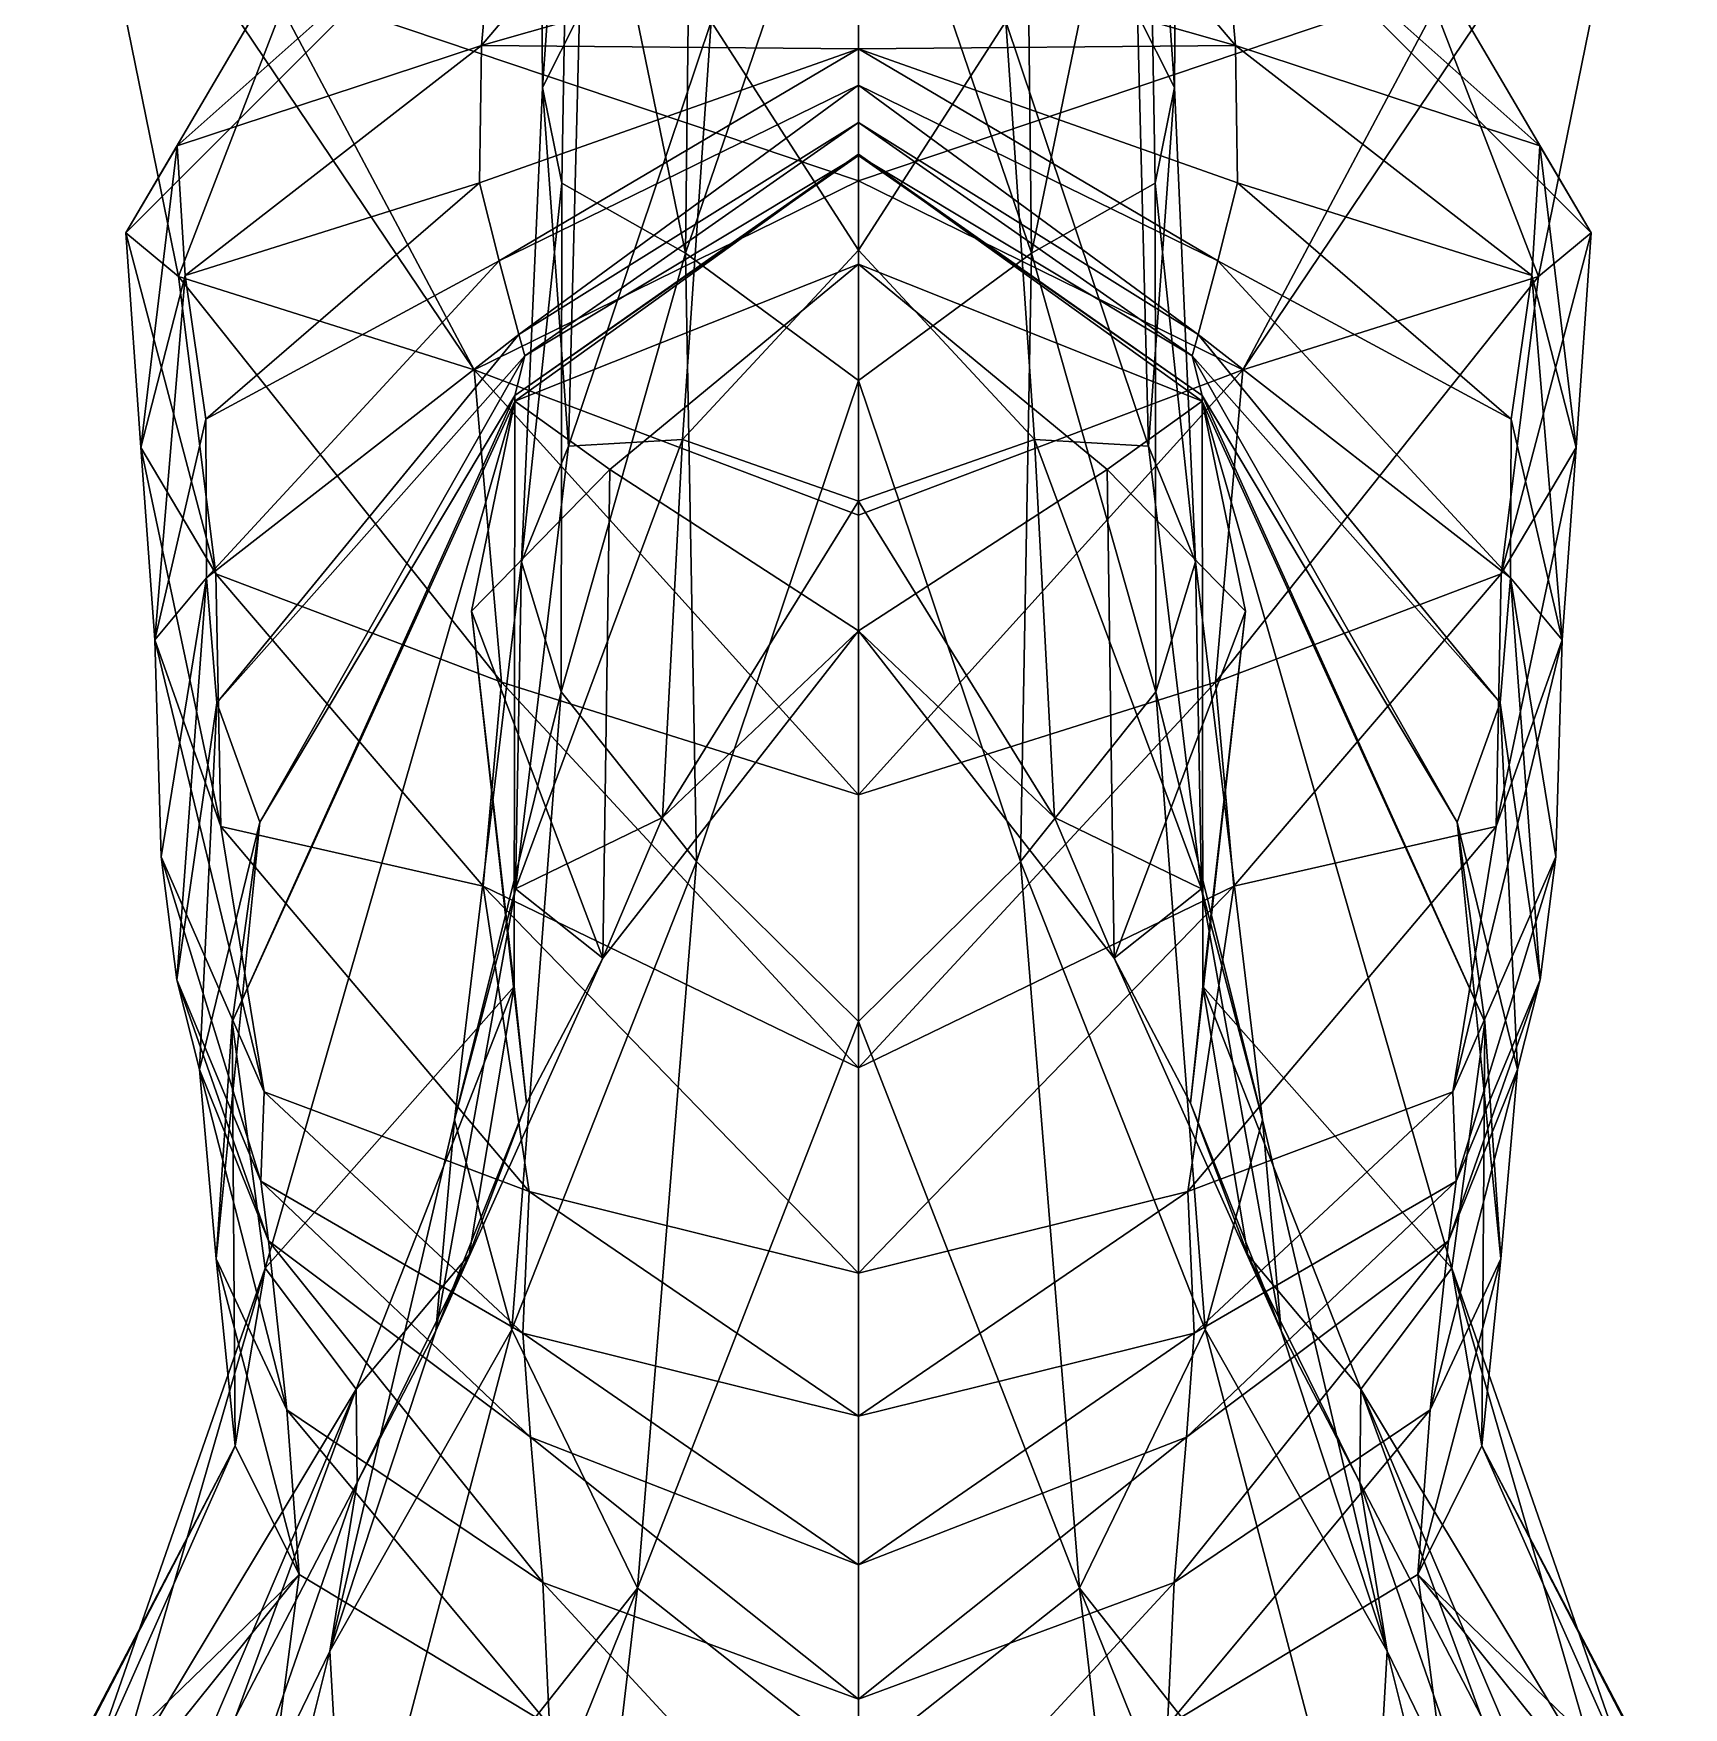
# Model space of a CAD drawing. Extents: x -0.66 to 0.66, y -2.3 to 3.93.
# Drawn here: x -0.1574 to 0.1574, y -1.6807 to -1.3613 of the extents above; entities that cross this region are included whole.
import ezdxf

# ---------------------------------------------------------------- set-up
doc = ezdxf.new("R2010")
doc.units = 0
doc.layers.add('PARASAUR$LWO', color=1, linetype='CONTINUOUS')

msp = doc.modelspace()

# ---------------------------------------------------------------- linework, layer by layer
at = {"layer": 'PARASAUR$LWO'}
for points in [[(-0.06029, -1.37161, 3.2667), (-0.06092, -1.27937, 3.32646), (-0.05322, -1.3576, 3.25365)], [(-0.06092, -1.27937, 3.32646), (-0.06029, -1.37161, 3.2667), (-0.05503, -1.29662, 3.3427)], [(0.06092, -1.27937, 3.32646), (0.06029, -1.37161, 3.2667), (0.05322, -1.3576, 3.25365)], [(0.06029, -1.37161, 3.2667), (0.06092, -1.27937, 3.32646), (0.05503, -1.29662, 3.3427)], [(-0.03299, -1.40318, 3.30747), (-0.03175, -1.29276, 3.37304), (-0.05503, -1.29662, 3.3427)], [(-0.03175, -1.29276, 3.37304), (-0.03299, -1.40318, 3.30747), (0, -1.30669, 3.3932)], [(0.03299, -1.40318, 3.30747), (0.03175, -1.29276, 3.37304), (0, -1.30669, 3.3932)], [(0.03175, -1.29276, 3.37304), (0.03299, -1.40318, 3.30747), (0.05503, -1.29662, 3.3427)], [(-0.06029, -1.37161, 3.2667), (-0.05658, -1.38983, 3.27983), (-0.05503, -1.29662, 3.3427)], [(-0.05658, -1.38983, 3.27983), (-0.03299, -1.40318, 3.30747), (-0.05503, -1.29662, 3.3427)], [(0.03299, -1.40318, 3.30747), (0.05658, -1.38983, 3.27983), (0.05503, -1.29662, 3.3427)], [(0.05658, -1.38983, 3.27983), (0.06029, -1.37161, 3.2667), (0.05503, -1.29662, 3.3427)], [(-0.03299, -1.40318, 3.30747), (0, -1.42748, 3.32469), (0, -1.30669, 3.3932)], [(0, -1.42748, 3.32469), (0.03299, -1.40318, 3.30747), (0, -1.30669, 3.3932)], [(-0.11263, -1.35141, 2.2107), (-0.07335, -1.42546, 2.25483), (-0.14903, -1.31301, 2.31562)], [(-0.07335, -1.42546, 2.25483), (-0.12976, -1.40769, 2.34007), (-0.14903, -1.31301, 2.31562)], [(-0.14903, -1.31301, 2.31562), (-0.12976, -1.40769, 2.34007), (-0.1012, -1.33359, 2.37402)], [(0.07335, -1.42546, 2.25483), (0.11263, -1.35141, 2.2107), (0.14903, -1.31301, 2.31562)], [(0.12976, -1.40769, 2.34007), (0.07335, -1.42546, 2.25483), (0.14903, -1.31301, 2.31562)], [(0.12976, -1.40769, 2.34007), (0.14903, -1.31301, 2.31562), (0.1012, -1.33359, 2.37402)], [(-0.07194, -1.36356, 2.55259), (-0.03516, -1.32017, 2.5353), (-0.06876, -1.32822, 2.47502)], [(-0.07194, -1.36356, 2.55259), (0, -1.34304, 2.60311), (-0.03516, -1.32017, 2.5353)], [(0, -1.34304, 2.60311), (0.07194, -1.36356, 2.55259), (0.03516, -1.32017, 2.5353)], [(0.03516, -1.32017, 2.5353), (0.07194, -1.36356, 2.55259), (0.06876, -1.32822, 2.47502)], [(-0.1012, -1.33359, 2.37402), (-0.13982, -1.39935, 2.39481), (-0.06876, -1.32822, 2.47502)], [(-0.13982, -1.39935, 2.39481), (-0.13, -1.38274, 2.47166), (-0.06876, -1.32822, 2.47502)], [(-0.13, -1.38274, 2.47166), (-0.07194, -1.36356, 2.55259), (-0.06876, -1.32822, 2.47502)], [(0.13982, -1.39935, 2.39481), (0.1012, -1.33359, 2.37402), (0.06876, -1.32822, 2.47502)], [(0.13, -1.38274, 2.47166), (0.13982, -1.39935, 2.39481), (0.06876, -1.32822, 2.47502)], [(0.07194, -1.36356, 2.55259), (0.13, -1.38274, 2.47166), (0.06876, -1.32822, 2.47502)], [(-0.02813, -1.35902, 3.24162), (0, -1.33098, 3.20624), (0, -1.40267, 3.15004)], [(0, -1.33098, 3.20624), (0.02813, -1.35902, 3.24162), (0, -1.40267, 3.15004)], [(-0.13982, -1.39935, 2.39481), (-0.1012, -1.33359, 2.37402), (-0.12976, -1.40769, 2.34007)], [(0.1012, -1.33359, 2.37402), (0.13982, -1.39935, 2.39481), (0.12976, -1.40769, 2.34007)], [(-0.11263, -1.35141, 2.2107), (0, -1.3405, 2.10162), (0, -1.38939, 2.13419)], [(0, -1.3405, 2.10162), (0.11263, -1.35141, 2.2107), (0, -1.38939, 2.13419)], [(0, -1.34304, 2.60311), (-0.07194, -1.36356, 2.55259), (0, -1.36424, 2.63238)], [(0.07194, -1.36356, 2.55259), (0, -1.34304, 2.60311), (0, -1.36424, 2.63238)], [(-0.07335, -1.42546, 2.25483), (-0.11263, -1.35141, 2.2107), (0, -1.38939, 2.13419)], [(0.11263, -1.35141, 2.2107), (0.07335, -1.42546, 2.25483), (0, -1.38939, 2.13419)], [(-0.06029, -1.37161, 3.2667), (-0.05322, -1.3576, 3.25365), (-0.05535, -1.44004, 3.18764)], [(-0.05322, -1.3576, 3.25365), (-0.02813, -1.35902, 3.24162), (-0.05535, -1.44004, 3.18764)], [(0.02813, -1.35902, 3.24162), (0.05322, -1.3576, 3.25365), (0.05535, -1.44004, 3.18764)], [(0.05322, -1.3576, 3.25365), (0.06029, -1.37161, 3.2667), (0.05535, -1.44004, 3.18764)], [(-0.02813, -1.35902, 3.24162), (-0.03361, -1.43877, 3.16519), (-0.05535, -1.44004, 3.18764)], [(-0.03361, -1.43877, 3.16519), (-0.02813, -1.35902, 3.24162), (0, -1.40267, 3.15004)], [(0.02813, -1.35902, 3.24162), (0.03361, -1.43877, 3.16519), (0, -1.40267, 3.15004)], [(0.03361, -1.43877, 3.16519), (0.02813, -1.35902, 3.24162), (0.05535, -1.44004, 3.18764)], [(-0.07194, -1.36356, 2.55259), (-0.13, -1.38274, 2.47166), (-0.1285, -1.40746, 2.49258)], [(-0.07234, -1.3898, 2.57697), (-0.07194, -1.36356, 2.55259), (-0.1285, -1.40746, 2.49258)], [(-0.07194, -1.36356, 2.55259), (-0.07234, -1.3898, 2.57697), (0, -1.36424, 2.63238)], [(0.07234, -1.3898, 2.57697), (0.07194, -1.36356, 2.55259), (0, -1.36424, 2.63238)], [(0.07194, -1.36356, 2.55259), (0.07234, -1.3898, 2.57697), (0.1285, -1.40746, 2.49258)], [(0.13, -1.38274, 2.47166), (0.07194, -1.36356, 2.55259), (0.1285, -1.40746, 2.49258)], [(-0.07234, -1.3898, 2.57697), (-0.06858, -1.40465, 2.60898), (0, -1.36424, 2.63238)], [(-0.06858, -1.40465, 2.60898), (0, -1.37118, 2.66957), (0, -1.36424, 2.63238)], [(0.06858, -1.40465, 2.60898), (0.07234, -1.3898, 2.57697), (0, -1.36424, 2.63238)], [(0, -1.37118, 2.66957), (0.06858, -1.40465, 2.60898), (0, -1.36424, 2.63238)], [(-0.06858, -1.40465, 2.60898), (-0.06479, -1.41876, 2.64625), (0, -1.37118, 2.66957)], [(0, -1.37118, 2.66957), (-0.06479, -1.41876, 2.64625), (0, -1.3783, 2.71423)], [(-0.06432, -1.46211, 3.19752), (-0.06029, -1.37161, 3.2667), (-0.05535, -1.44004, 3.18764)], [(-0.06029, -1.37161, 3.2667), (-0.06432, -1.46211, 3.19752), (-0.05658, -1.38983, 3.27983)], [(0.06479, -1.41876, 2.64625), (0.06858, -1.40465, 2.60898), (0, -1.37118, 2.66957)], [(0.06479, -1.41876, 2.64625), (0, -1.37118, 2.66957), (0, -1.3783, 2.71423)], [(0.06029, -1.37161, 3.2667), (0.06432, -1.46211, 3.19752), (0.05535, -1.44004, 3.18764)], [(0.06432, -1.46211, 3.19752), (0.06029, -1.37161, 3.2667), (0.05658, -1.38983, 3.27983)], [(-0.06479, -1.41876, 2.64625), (-0.06369, -1.42278, 2.70114), (0, -1.3783, 2.71423)], [(-0.06369, -1.42278, 2.70114), (0, -1.38457, 2.76058), (0, -1.3783, 2.71423)], [(0.06369, -1.42278, 2.70114), (0.06479, -1.41876, 2.64625), (0, -1.3783, 2.71423)], [(0, -1.38457, 2.76058), (0.06369, -1.42278, 2.70114), (0, -1.3783, 2.71423)], [(-0.13982, -1.39935, 2.39481), (-0.13692, -1.44027, 2.41361), (-0.13, -1.38274, 2.47166)], [(-0.1285, -1.40746, 2.49258), (-0.13, -1.38274, 2.47166), (-0.13692, -1.44027, 2.41361)], [(0.13, -1.38274, 2.47166), (0.1285, -1.40746, 2.49258), (0.13692, -1.44027, 2.41361)], [(0.13692, -1.44027, 2.41361), (0.13982, -1.39935, 2.39481), (0.13, -1.38274, 2.47166)], [(-0.06556, -1.4304, 2.76198), (-0.0656, -1.43143, 2.87902), (0, -1.38431, 2.82749)], [(-0.0656, -1.43143, 2.87902), (0, -1.40528, 2.92723), (0, -1.38431, 2.82749)], [(0, -1.38431, 2.82749), (0, -1.38457, 2.76058), (-0.06556, -1.4304, 2.76198)], [(-0.06369, -1.42278, 2.70114), (-0.06556, -1.4304, 2.76198), (0, -1.38457, 2.76058)], [(0.0656, -1.43143, 2.87902), (0.06556, -1.4304, 2.76198), (0, -1.38431, 2.82749)], [(0, -1.40528, 2.92723), (0.0656, -1.43143, 2.87902), (0, -1.38431, 2.82749)], [(0, -1.38457, 2.76058), (0, -1.38431, 2.82749), (0.06556, -1.4304, 2.76198)], [(0.06556, -1.4304, 2.76198), (0.06369, -1.42278, 2.70114), (0, -1.38457, 2.76058)], [(0, -1.45318, 2.16866), (-0.07335, -1.42546, 2.25483), (0, -1.38939, 2.13419)], [(0.07335, -1.42546, 2.25483), (0, -1.45318, 2.16866), (0, -1.38939, 2.13419)], [(-0.1285, -1.40746, 2.49258), (-0.12454, -1.43491, 2.52363), (-0.07234, -1.3898, 2.57697)], [(-0.06858, -1.40465, 2.60898), (-0.07234, -1.3898, 2.57697), (-0.12454, -1.43491, 2.52363)], [(-0.05676, -1.48693, 3.21729), (-0.05658, -1.38983, 3.27983), (-0.06432, -1.46211, 3.19752)], [(-0.03299, -1.40318, 3.30747), (-0.05658, -1.38983, 3.27983), (-0.05676, -1.48693, 3.21729)], [(0.05658, -1.38983, 3.27983), (0.03299, -1.40318, 3.30747), (0.05676, -1.48693, 3.21729)], [(0.05658, -1.38983, 3.27983), (0.05676, -1.48693, 3.21729), (0.06432, -1.46211, 3.19752)], [(0.07234, -1.3898, 2.57697), (0.06858, -1.40465, 2.60898), (0.12454, -1.43491, 2.52363)], [(0.12454, -1.43491, 2.52363), (0.1285, -1.40746, 2.49258), (0.07234, -1.3898, 2.57697)], [(-0.13692, -1.44027, 2.41361), (-0.13982, -1.39935, 2.39481), (-0.12262, -1.46441, 2.35968)], [(-0.13982, -1.39935, 2.39481), (-0.12976, -1.40769, 2.34007), (-0.12262, -1.46441, 2.35968)], [(0.13982, -1.39935, 2.39481), (0.13692, -1.44027, 2.41361), (0.12262, -1.46441, 2.35968)], [(0.12976, -1.40769, 2.34007), (0.13982, -1.39935, 2.39481), (0.12262, -1.46441, 2.35968)], [(-0.06858, -1.40465, 2.60898), (-0.12454, -1.43491, 2.52363), (-0.1244, -1.46514, 2.54539)], [(-0.06479, -1.41876, 2.64625), (-0.06858, -1.40465, 2.60898), (-0.1244, -1.46514, 2.54539)], [(0, -1.40528, 2.92723), (-0.0656, -1.43143, 2.87902), (-0.04743, -1.4445, 2.95034)], [(-0.03091, -1.5193, 3.23741), (-0.03299, -1.40318, 3.30747), (-0.05676, -1.48693, 3.21729)], [(0, -1.40528, 2.92723), (-0.04743, -1.4445, 2.95034), (0, -1.47528, 2.99742)], [(0, -1.40267, 3.15004), (0, -1.45056, 3.07581), (-0.03361, -1.43877, 3.16519)], [(-0.03299, -1.40318, 3.30747), (-0.03091, -1.5193, 3.23741), (0, -1.42748, 3.32469)], [(0, -1.45056, 3.07581), (0, -1.40267, 3.15004), (0.03361, -1.43877, 3.16519)], [(0.03091, -1.5193, 3.23741), (0.03299, -1.40318, 3.30747), (0, -1.42748, 3.32469)], [(0.04743, -1.4445, 2.95034), (0, -1.40528, 2.92723), (0, -1.47528, 2.99742)], [(0.0656, -1.43143, 2.87902), (0, -1.40528, 2.92723), (0.04743, -1.4445, 2.95034)], [(0.03299, -1.40318, 3.30747), (0.03091, -1.5193, 3.23741), (0.05676, -1.48693, 3.21729)], [(0.06858, -1.40465, 2.60898), (0.06479, -1.41876, 2.64625), (0.1244, -1.46514, 2.54539)], [(0.12454, -1.43491, 2.52363), (0.06858, -1.40465, 2.60898), (0.1244, -1.46514, 2.54539)], [(-0.13692, -1.44027, 2.41361), (-0.13429, -1.47699, 2.45857), (-0.1285, -1.40746, 2.49258)], [(-0.13429, -1.47699, 2.45857), (-0.12454, -1.43491, 2.52363), (-0.1285, -1.40746, 2.49258)], [(-0.12262, -1.46441, 2.35968), (-0.12976, -1.40769, 2.34007), (-0.06812, -1.4851, 2.29047)], [(-0.07335, -1.42546, 2.25483), (-0.06812, -1.4851, 2.29047), (-0.12976, -1.40769, 2.34007)], [(0.12976, -1.40769, 2.34007), (0.12262, -1.46441, 2.35968), (0.06812, -1.4851, 2.29047)], [(0.06812, -1.4851, 2.29047), (0.07335, -1.42546, 2.25483), (0.12976, -1.40769, 2.34007)], [(0.12454, -1.43491, 2.52363), (0.13429, -1.47699, 2.45857), (0.1285, -1.40746, 2.49258)], [(0.13429, -1.47699, 2.45857), (0.13692, -1.44027, 2.41361), (0.1285, -1.40746, 2.49258)], [(-0.1244, -1.46514, 2.54539), (-0.12242, -1.48901, 2.61268), (-0.06479, -1.41876, 2.64625)], [(-0.06369, -1.42278, 2.70114), (-0.06479, -1.41876, 2.64625), (-0.12242, -1.48901, 2.61268)], [(0.06479, -1.41876, 2.64625), (0.06369, -1.42278, 2.70114), (0.12242, -1.48901, 2.61268)], [(0.12242, -1.48901, 2.61268), (0.1244, -1.46514, 2.54539), (0.06479, -1.41876, 2.64625)], [(-0.06369, -1.42278, 2.70114), (-0.12242, -1.48901, 2.61268), (-0.11422, -1.51181, 2.68109)], [(-0.06556, -1.4304, 2.76198), (-0.06369, -1.42278, 2.70114), (-0.11422, -1.51181, 2.68109)], [(0.06369, -1.42278, 2.70114), (0.06556, -1.4304, 2.76198), (0.11422, -1.51181, 2.68109)], [(0.12242, -1.48901, 2.61268), (0.06369, -1.42278, 2.70114), (0.11422, -1.51181, 2.68109)], [(-0.06812, -1.4851, 2.29047), (-0.07335, -1.42546, 2.25483), (0, -1.50658, 2.21809)], [(-0.07335, -1.42546, 2.25483), (0, -1.45318, 2.16866), (0, -1.50658, 2.21809)], [(0, -1.54982, 3.24931), (0, -1.42748, 3.32469), (-0.03091, -1.5193, 3.23741)], [(0.07335, -1.42546, 2.25483), (0.06812, -1.4851, 2.29047), (0, -1.50658, 2.21809)], [(0, -1.45318, 2.16866), (0.07335, -1.42546, 2.25483), (0, -1.50658, 2.21809)], [(0, -1.42748, 3.32469), (0, -1.54982, 3.24931), (0.03091, -1.5193, 3.23741)], [(-0.11422, -1.51181, 2.68109), (-0.11954, -1.54991, 2.73319), (-0.06556, -1.4304, 2.76198)], [(-0.0656, -1.43143, 2.87902), (-0.06556, -1.4304, 2.76198), (-0.11954, -1.54991, 2.73319)], [(0.11954, -1.54991, 2.73319), (0.11422, -1.51181, 2.68109), (0.06556, -1.4304, 2.76198)], [(0.06556, -1.4304, 2.76198), (0.0656, -1.43143, 2.87902), (0.11954, -1.54991, 2.73319)], [(-0.0656, -1.43143, 2.87902), (-0.11954, -1.54991, 2.73319), (-0.1132, -1.59692, 2.79572)], [(-0.06568, -1.54317, 2.89982), (-0.0656, -1.43143, 2.87902), (-0.1132, -1.59692, 2.79572)], [(-0.0656, -1.43143, 2.87902), (-0.06568, -1.54317, 2.89982), (-0.07383, -1.47152, 2.93756)], [(-0.07383, -1.47152, 2.93756), (-0.04743, -1.4445, 2.95034), (-0.0656, -1.43143, 2.87902)], [(0.04743, -1.4445, 2.95034), (0.07383, -1.47152, 2.93756), (0.0656, -1.43143, 2.87902)], [(0.0656, -1.43143, 2.87902), (0.06568, -1.54317, 2.89982), (0.1132, -1.59692, 2.79572)], [(0.11954, -1.54991, 2.73319), (0.0656, -1.43143, 2.87902), (0.1132, -1.59692, 2.79572)], [(0.06568, -1.54317, 2.89982), (0.0656, -1.43143, 2.87902), (0.07383, -1.47152, 2.93756)], [(-0.12454, -1.43491, 2.52363), (-0.13429, -1.47699, 2.45857), (-0.1244, -1.46514, 2.54539)], [(0.13429, -1.47699, 2.45857), (0.12454, -1.43491, 2.52363), (0.1244, -1.46514, 2.54539)], [(-0.12262, -1.46441, 2.35968), (-0.12165, -1.51263, 2.40659), (-0.13692, -1.44027, 2.41361)], [(-0.13429, -1.47699, 2.45857), (-0.13692, -1.44027, 2.41361), (-0.12165, -1.51263, 2.40659)], [(-0.05535, -1.44004, 3.18764), (-0.03361, -1.43877, 3.16519), (-0.06545, -1.52453, 3.09513)], [(-0.03737, -1.51087, 3.08633), (-0.06545, -1.52453, 3.09513), (-0.03361, -1.43877, 3.16519)], [(-0.05535, -1.44004, 3.18764), (-0.06545, -1.52453, 3.09513), (-0.06432, -1.46211, 3.19752)], [(-0.03737, -1.51087, 3.08633), (-0.03361, -1.43877, 3.16519), (0, -1.45056, 3.07581)], [(0.03361, -1.43877, 3.16519), (0.03737, -1.51087, 3.08633), (0, -1.45056, 3.07581)], [(0.03361, -1.43877, 3.16519), (0.05535, -1.44004, 3.18764), (0.06545, -1.52453, 3.09513)], [(0.06545, -1.52453, 3.09513), (0.03737, -1.51087, 3.08633), (0.03361, -1.43877, 3.16519)], [(0.06545, -1.52453, 3.09513), (0.05535, -1.44004, 3.18764), (0.06432, -1.46211, 3.19752)], [(0.12165, -1.51263, 2.40659), (0.12262, -1.46441, 2.35968), (0.13692, -1.44027, 2.41361)], [(0.13692, -1.44027, 2.41361), (0.13429, -1.47699, 2.45857), (0.12165, -1.51263, 2.40659)], [(-0.04743, -1.4445, 2.95034), (-0.07383, -1.47152, 2.93756), (-0.04879, -1.53772, 2.99016)], [(0, -1.47528, 2.99742), (-0.04743, -1.4445, 2.95034), (-0.04879, -1.53772, 2.99016)], [(0.04743, -1.4445, 2.95034), (0, -1.47528, 2.99742), (0.04879, -1.53772, 2.99016)], [(0.07383, -1.47152, 2.93756), (0.04743, -1.4445, 2.95034), (0.04879, -1.53772, 2.99016)], [(-0.03737, -1.51087, 3.08633), (0, -1.45056, 3.07581), (0, -1.47528, 2.99742)], [(0, -1.45056, 3.07581), (0.03737, -1.51087, 3.08633), (0, -1.47528, 2.99742)], [(-0.0771, -1.56858, 3.09885), (-0.06432, -1.46211, 3.19752), (-0.06545, -1.52453, 3.09513)], [(-0.06432, -1.46211, 3.19752), (-0.0771, -1.56858, 3.09885), (-0.05676, -1.48693, 3.21729)], [(0.0771, -1.56858, 3.09885), (0.06432, -1.46211, 3.19752), (0.05676, -1.48693, 3.21729)], [(0.06432, -1.46211, 3.19752), (0.0771, -1.56858, 3.09885), (0.06545, -1.52453, 3.09513)], [(-0.13429, -1.47699, 2.45857), (-0.13305, -1.51839, 2.49249), (-0.1244, -1.46514, 2.54539)], [(-0.13305, -1.51839, 2.49249), (-0.13007, -1.54186, 2.55555), (-0.1244, -1.46514, 2.54539)], [(-0.13007, -1.54186, 2.55555), (-0.12242, -1.48901, 2.61268), (-0.1244, -1.46514, 2.54539)], [(-0.06812, -1.4851, 2.29047), (-0.07159, -1.52399, 2.34577), (-0.12262, -1.46441, 2.35968)], [(-0.07159, -1.52399, 2.34577), (-0.12165, -1.51263, 2.40659), (-0.12262, -1.46441, 2.35968)], [(0.07159, -1.52399, 2.34577), (0.06812, -1.4851, 2.29047), (0.12262, -1.46441, 2.35968)], [(0.12165, -1.51263, 2.40659), (0.07159, -1.52399, 2.34577), (0.12262, -1.46441, 2.35968)], [(0.12242, -1.48901, 2.61268), (0.13007, -1.54186, 2.55555), (0.1244, -1.46514, 2.54539)], [(0.13007, -1.54186, 2.55555), (0.13305, -1.51839, 2.49249), (0.1244, -1.46514, 2.54539)], [(0.13305, -1.51839, 2.49249), (0.13429, -1.47699, 2.45857), (0.1244, -1.46514, 2.54539)], [(-0.06568, -1.54317, 2.89982), (-0.06335, -1.56542, 2.92994), (-0.07383, -1.47152, 2.93756)], [(-0.07383, -1.47152, 2.93756), (-0.06335, -1.56542, 2.92994), (-0.04879, -1.53772, 2.99016)], [(0.06335, -1.56542, 2.92994), (0.07383, -1.47152, 2.93756), (0.04879, -1.53772, 2.99016)], [(0.06335, -1.56542, 2.92994), (0.06568, -1.54317, 2.89982), (0.07383, -1.47152, 2.93756)], [(-0.04879, -1.53772, 2.99016), (-0.03737, -1.51087, 3.08633), (0, -1.47528, 2.99742)], [(0.03737, -1.51087, 3.08633), (0.04879, -1.53772, 2.99016), (0, -1.47528, 2.99742)], [(-0.13305, -1.51839, 2.49249), (-0.13429, -1.47699, 2.45857), (-0.11339, -1.56327, 2.45209)], [(-0.13429, -1.47699, 2.45857), (-0.12165, -1.51263, 2.40659), (-0.11339, -1.56327, 2.45209)], [(0.13429, -1.47699, 2.45857), (0.13305, -1.51839, 2.49249), (0.11339, -1.56327, 2.45209)], [(0.12165, -1.51263, 2.40659), (0.13429, -1.47699, 2.45857), (0.11339, -1.56327, 2.45209)], [(-0.07159, -1.52399, 2.34577), (-0.06812, -1.4851, 2.29047), (0, -1.55866, 2.27371)], [(0, -1.50658, 2.21809), (0, -1.55866, 2.27371), (-0.06812, -1.4851, 2.29047)], [(0, -1.55866, 2.27371), (0, -1.50658, 2.21809), (0.06812, -1.4851, 2.29047)], [(0.06812, -1.4851, 2.29047), (0.07159, -1.52399, 2.34577), (0, -1.55866, 2.27371)], [(-0.0771, -1.56858, 3.09885), (-0.06612, -1.60858, 3.11015), (-0.05676, -1.48693, 3.21729)], [(-0.05676, -1.48693, 3.21729), (-0.06612, -1.60858, 3.11015), (-0.03091, -1.5193, 3.23741)], [(0.06612, -1.60858, 3.11015), (0.05676, -1.48693, 3.21729), (0.03091, -1.5193, 3.23741)], [(0.06612, -1.60858, 3.11015), (0.0771, -1.56858, 3.09885), (0.05676, -1.48693, 3.21729)], [(-0.13007, -1.54186, 2.55555), (-0.12573, -1.55897, 2.62415), (-0.12242, -1.48901, 2.61268)], [(-0.11422, -1.51181, 2.68109), (-0.12242, -1.48901, 2.61268), (-0.12573, -1.55897, 2.62415)], [(0.12242, -1.48901, 2.61268), (0.11422, -1.51181, 2.68109), (0.12573, -1.55897, 2.62415)], [(0.12573, -1.55897, 2.62415), (0.13007, -1.54186, 2.55555), (0.12242, -1.48901, 2.61268)], [(-0.03737, -1.51087, 3.08633), (-0.04879, -1.53772, 2.99016), (-0.06545, -1.52453, 3.09513)], [(0.04879, -1.53772, 2.99016), (0.03737, -1.51087, 3.08633), (0.06545, -1.52453, 3.09513)], [(-0.12573, -1.55897, 2.62415), (-0.12258, -1.59512, 2.67043), (-0.11422, -1.51181, 2.68109)], [(-0.12258, -1.59512, 2.67043), (-0.11954, -1.54991, 2.73319), (-0.11422, -1.51181, 2.68109)], [(-0.11339, -1.56327, 2.45209), (-0.12165, -1.51263, 2.40659), (-0.06287, -1.58226, 2.40281)], [(-0.07159, -1.52399, 2.34577), (-0.06287, -1.58226, 2.40281), (-0.12165, -1.51263, 2.40659)], [(0.12165, -1.51263, 2.40659), (0.11339, -1.56327, 2.45209), (0.06287, -1.58226, 2.40281)], [(0.06287, -1.58226, 2.40281), (0.07159, -1.52399, 2.34577), (0.12165, -1.51263, 2.40659)], [(0.12258, -1.59512, 2.67043), (0.12573, -1.55897, 2.62415), (0.11422, -1.51181, 2.68109)], [(0.11954, -1.54991, 2.73319), (0.12258, -1.59512, 2.67043), (0.11422, -1.51181, 2.68109)], [(-0.11339, -1.56327, 2.45209), (-0.11403, -1.58031, 2.51029), (-0.13305, -1.51839, 2.49249)], [(-0.13007, -1.54186, 2.55555), (-0.13305, -1.51839, 2.49249), (-0.11403, -1.58031, 2.51029)], [(-0.04214, -1.65796, 3.14169), (-0.03091, -1.5193, 3.23741), (-0.06612, -1.60858, 3.11015)], [(-0.03091, -1.5193, 3.23741), (-0.04214, -1.65796, 3.14169), (0, -1.54982, 3.24931)], [(0.04214, -1.65796, 3.14169), (0.03091, -1.5193, 3.23741), (0, -1.54982, 3.24931)], [(0.03091, -1.5193, 3.23741), (0.04214, -1.65796, 3.14169), (0.06612, -1.60858, 3.11015)], [(0.11403, -1.58031, 2.51029), (0.11339, -1.56327, 2.45209), (0.13305, -1.51839, 2.49249)], [(0.13305, -1.51839, 2.49249), (0.13007, -1.54186, 2.55555), (0.11403, -1.58031, 2.51029)], [(-0.08066, -1.60883, 2.97236), (-0.06545, -1.52453, 3.09513), (-0.04879, -1.53772, 2.99016)], [(-0.0771, -1.56858, 3.09885), (-0.06545, -1.52453, 3.09513), (-0.08066, -1.60883, 2.97236)], [(-0.06287, -1.58226, 2.40281), (-0.07159, -1.52399, 2.34577), (0, -1.59783, 2.34271)], [(-0.07159, -1.52399, 2.34577), (0, -1.55866, 2.27371), (0, -1.59783, 2.34271)], [(0.07159, -1.52399, 2.34577), (0.06287, -1.58226, 2.40281), (0, -1.59783, 2.34271)], [(0, -1.55866, 2.27371), (0.07159, -1.52399, 2.34577), (0, -1.59783, 2.34271)], [(0.06545, -1.52453, 3.09513), (0.08066, -1.60883, 2.97236), (0.04879, -1.53772, 2.99016)], [(0.06545, -1.52453, 3.09513), (0.0771, -1.56858, 3.09885), (0.08066, -1.60883, 2.97236)], [(-0.06335, -1.56542, 2.92994), (-0.08066, -1.60883, 2.97236), (-0.04879, -1.53772, 2.99016)], [(0.08066, -1.60883, 2.97236), (0.06335, -1.56542, 2.92994), (0.04879, -1.53772, 2.99016)], [(-0.12573, -1.55897, 2.62415), (-0.13007, -1.54186, 2.55555), (-0.1126, -1.59171, 2.57031)], [(-0.13007, -1.54186, 2.55555), (-0.11403, -1.58031, 2.51029), (-0.1126, -1.59171, 2.57031)], [(0.13007, -1.54186, 2.55555), (0.12573, -1.55897, 2.62415), (0.1126, -1.59171, 2.57031)], [(0.11403, -1.58031, 2.51029), (0.13007, -1.54186, 2.55555), (0.1126, -1.59171, 2.57031)], [(-0.06568, -1.54317, 2.89982), (-0.1132, -1.59692, 2.79572), (-0.09584, -1.62001, 2.88929)], [(-0.09584, -1.62001, 2.88929), (-0.0743, -1.59435, 2.92252), (-0.06568, -1.54317, 2.89982)], [(-0.0743, -1.59435, 2.92252), (-0.06335, -1.56542, 2.92994), (-0.06568, -1.54317, 2.89982)], [(0.06335, -1.56542, 2.92994), (0.0743, -1.59435, 2.92252), (0.06568, -1.54317, 2.89982)], [(0.0743, -1.59435, 2.92252), (0.09584, -1.62001, 2.88929), (0.06568, -1.54317, 2.89982)], [(0.1132, -1.59692, 2.79572), (0.06568, -1.54317, 2.89982), (0.09584, -1.62001, 2.88929)], [(-0.12258, -1.59512, 2.67043), (-0.11897, -1.6308, 2.71685), (-0.11954, -1.54991, 2.73319)], [(-0.1132, -1.59692, 2.79572), (-0.11954, -1.54991, 2.73319), (-0.11897, -1.6308, 2.71685)], [(-0.04214, -1.65796, 3.14169), (0, -1.69129, 3.16602), (0, -1.54982, 3.24931)], [(0, -1.69129, 3.16602), (0.04214, -1.65796, 3.14169), (0, -1.54982, 3.24931)], [(0.11954, -1.54991, 2.73319), (0.1132, -1.59692, 2.79572), (0.11897, -1.6308, 2.71685)], [(0.11897, -1.6308, 2.71685), (0.12258, -1.59512, 2.67043), (0.11954, -1.54991, 2.73319)], [(-0.1126, -1.59171, 2.57031), (-0.10909, -1.62395, 2.61081), (-0.12573, -1.55897, 2.62415)], [(-0.12258, -1.59512, 2.67043), (-0.12573, -1.55897, 2.62415), (-0.10909, -1.62395, 2.61081)], [(0.10909, -1.62395, 2.61081), (0.1126, -1.59171, 2.57031), (0.12573, -1.55897, 2.62415)], [(0.12573, -1.55897, 2.62415), (0.12258, -1.59512, 2.67043), (0.10909, -1.62395, 2.61081)], [(-0.06407, -1.6093, 2.46563), (-0.11403, -1.58031, 2.51029), (-0.11339, -1.56327, 2.45209)], [(-0.06287, -1.58226, 2.40281), (-0.06407, -1.6093, 2.46563), (-0.11339, -1.56327, 2.45209)], [(0.06407, -1.6093, 2.46563), (0.06287, -1.58226, 2.40281), (0.11339, -1.56327, 2.45209)], [(0.11403, -1.58031, 2.51029), (0.06407, -1.6093, 2.46563), (0.11339, -1.56327, 2.45209)], [(-0.06335, -1.56542, 2.92994), (-0.0743, -1.59435, 2.92252), (-0.08066, -1.60883, 2.97236)], [(0.0743, -1.59435, 2.92252), (0.06335, -1.56542, 2.92994), (0.08066, -1.60883, 2.97236)], [(-0.10088, -1.66996, 2.98053), (-0.0771, -1.56858, 3.09885), (-0.08066, -1.60883, 2.97236)], [(-0.0771, -1.56858, 3.09885), (-0.10088, -1.66996, 2.98053), (-0.06612, -1.60858, 3.11015)], [(0.10088, -1.66996, 2.98053), (0.0771, -1.56858, 3.09885), (0.06612, -1.60858, 3.11015)], [(0.0771, -1.56858, 3.09885), (0.10088, -1.66996, 2.98053), (0.08066, -1.60883, 2.97236)], [(-0.1126, -1.59171, 2.57031), (-0.11403, -1.58031, 2.51029), (-0.0626, -1.62917, 2.52438)], [(-0.06407, -1.6093, 2.46563), (-0.0626, -1.62917, 2.52438), (-0.11403, -1.58031, 2.51029)], [(0.11403, -1.58031, 2.51029), (0.1126, -1.59171, 2.57031), (0.0626, -1.62917, 2.52438)], [(0.0626, -1.62917, 2.52438), (0.06407, -1.6093, 2.46563), (0.11403, -1.58031, 2.51029)], [(-0.06407, -1.6093, 2.46563), (-0.06287, -1.58226, 2.40281), (0, -1.62517, 2.41061)], [(0, -1.59783, 2.34271), (0, -1.62517, 2.41061), (-0.06287, -1.58226, 2.40281)], [(0, -1.62517, 2.41061), (0, -1.59783, 2.34271), (0.06287, -1.58226, 2.40281)], [(0.06287, -1.58226, 2.40281), (0.06407, -1.6093, 2.46563), (0, -1.62517, 2.41061)], [(-0.0626, -1.62917, 2.52438), (-0.06025, -1.6569, 2.56678), (-0.1126, -1.59171, 2.57031)], [(-0.06025, -1.6569, 2.56678), (-0.10909, -1.62395, 2.61081), (-0.1126, -1.59171, 2.57031)], [(0.06025, -1.6569, 2.56678), (0.0626, -1.62917, 2.52438), (0.1126, -1.59171, 2.57031)], [(0.10909, -1.62395, 2.61081), (0.06025, -1.6569, 2.56678), (0.1126, -1.59171, 2.57031)], [(-0.1132, -1.59692, 2.79572), (-0.11897, -1.6308, 2.71685), (-0.14711, -1.69428, 2.78614)], [(-0.1132, -1.59692, 2.79572), (-0.14711, -1.69428, 2.78614), (-0.14217, -1.69694, 2.82804)], [(-0.09584, -1.62001, 2.88929), (-0.1132, -1.59692, 2.79572), (-0.14217, -1.69694, 2.82804)], [(-0.11897, -1.6308, 2.71685), (-0.12258, -1.59512, 2.67043), (-0.10672, -1.65533, 2.65211)], [(-0.12258, -1.59512, 2.67043), (-0.10909, -1.62395, 2.61081), (-0.10672, -1.65533, 2.65211)], [(-0.09566, -1.63781, 2.93107), (-0.0743, -1.59435, 2.92252), (-0.09584, -1.62001, 2.88929)], [(-0.0743, -1.59435, 2.92252), (-0.09566, -1.63781, 2.93107), (-0.08066, -1.60883, 2.97236)], [(0.09566, -1.63781, 2.93107), (0.0743, -1.59435, 2.92252), (0.08066, -1.60883, 2.97236)], [(0.0743, -1.59435, 2.92252), (0.09566, -1.63781, 2.93107), (0.09584, -1.62001, 2.88929)], [(0.1132, -1.59692, 2.79572), (0.09584, -1.62001, 2.88929), (0.14217, -1.69694, 2.82804)], [(0.12258, -1.59512, 2.67043), (0.11897, -1.6308, 2.71685), (0.10672, -1.65533, 2.65211)], [(0.10909, -1.62395, 2.61081), (0.12258, -1.59512, 2.67043), (0.10672, -1.65533, 2.65211)], [(0.11897, -1.6308, 2.71685), (0.1132, -1.59692, 2.79572), (0.14711, -1.69428, 2.78614)], [(0.14711, -1.69428, 2.78614), (0.1132, -1.59692, 2.79572), (0.14217, -1.69694, 2.82804)], [(-0.09758, -1.72809, 3.0073), (-0.06612, -1.60858, 3.11015), (-0.10088, -1.66996, 2.98053)], [(-0.10088, -1.66996, 2.98053), (-0.08066, -1.60883, 2.97236), (-0.09566, -1.63781, 2.93107)], [(-0.04214, -1.65796, 3.14169), (-0.06612, -1.60858, 3.11015), (-0.09758, -1.72809, 3.0073)], [(-0.0626, -1.62917, 2.52438), (-0.06407, -1.6093, 2.46563), (0, -1.65354, 2.47747)], [(-0.06407, -1.6093, 2.46563), (0, -1.62517, 2.41061), (0, -1.65354, 2.47747)], [(0.06407, -1.6093, 2.46563), (0.0626, -1.62917, 2.52438), (0, -1.65354, 2.47747)], [(0, -1.62517, 2.41061), (0.06407, -1.6093, 2.46563), (0, -1.65354, 2.47747)], [(0.06612, -1.60858, 3.11015), (0.04214, -1.65796, 3.14169), (0.09758, -1.72809, 3.0073)], [(0.06612, -1.60858, 3.11015), (0.09758, -1.72809, 3.0073), (0.10088, -1.66996, 2.98053)], [(0.08066, -1.60883, 2.97236), (0.10088, -1.66996, 2.98053), (0.09566, -1.63781, 2.93107)], [(-0.14072, -1.72498, 2.8567), (-0.09584, -1.62001, 2.88929), (-0.14217, -1.69694, 2.82804)], [(-0.09584, -1.62001, 2.88929), (-0.14072, -1.72498, 2.8567), (-0.11878, -1.68236, 2.8978)], [(-0.09584, -1.62001, 2.88929), (-0.11878, -1.68236, 2.8978), (-0.09566, -1.63781, 2.93107)], [(0.11878, -1.68236, 2.8978), (0.09584, -1.62001, 2.88929), (0.09566, -1.63781, 2.93107)], [(0.14072, -1.72498, 2.8567), (0.09584, -1.62001, 2.88929), (0.11878, -1.68236, 2.8978)], [(0.09584, -1.62001, 2.88929), (0.14072, -1.72498, 2.8567), (0.14217, -1.69694, 2.82804)], [(-0.10672, -1.65533, 2.65211), (-0.10909, -1.62395, 2.61081), (-0.05897, -1.68418, 2.61121)], [(-0.06025, -1.6569, 2.56678), (-0.05897, -1.68418, 2.61121), (-0.10909, -1.62395, 2.61081)], [(0.10909, -1.62395, 2.61081), (0.10672, -1.65533, 2.65211), (0.05897, -1.68418, 2.61121)], [(0.05897, -1.68418, 2.61121), (0.06025, -1.6569, 2.56678), (0.10909, -1.62395, 2.61081)], [(0, -1.65354, 2.47747), (0, -1.67912, 2.5256), (-0.0626, -1.62917, 2.52438)], [(-0.06025, -1.6569, 2.56678), (-0.0626, -1.62917, 2.52438), (0, -1.67912, 2.5256)], [(0, -1.67912, 2.5256), (0, -1.65354, 2.47747), (0.0626, -1.62917, 2.52438)], [(0.0626, -1.62917, 2.52438), (0.06025, -1.6569, 2.56678), (0, -1.67912, 2.5256)], [(-0.10672, -1.65533, 2.65211), (-0.15742, -1.70446, 2.69461), (-0.11897, -1.6308, 2.71685)], [(-0.15742, -1.70446, 2.69461), (-0.15505, -1.70054, 2.73871), (-0.11897, -1.6308, 2.71685)], [(-0.15505, -1.70054, 2.73871), (-0.14711, -1.69428, 2.78614), (-0.11897, -1.6308, 2.71685)], [(0.15742, -1.70446, 2.69461), (0.10672, -1.65533, 2.65211), (0.11897, -1.6308, 2.71685)], [(0.15505, -1.70054, 2.73871), (0.15742, -1.70446, 2.69461), (0.11897, -1.6308, 2.71685)], [(0.14711, -1.69428, 2.78614), (0.15505, -1.70054, 2.73871), (0.11897, -1.6308, 2.71685)], [(-0.09566, -1.63781, 2.93107), (-0.12176, -1.71299, 2.91433), (-0.10088, -1.66996, 2.98053)], [(-0.12176, -1.71299, 2.91433), (-0.09566, -1.63781, 2.93107), (-0.11878, -1.68236, 2.8978)], [(0.12176, -1.71299, 2.91433), (0.09566, -1.63781, 2.93107), (0.10088, -1.66996, 2.98053)], [(0.09566, -1.63781, 2.93107), (0.12176, -1.71299, 2.91433), (0.11878, -1.68236, 2.8978)], [(-0.14567, -1.70385, 2.6633), (-0.15742, -1.70446, 2.69461), (-0.10672, -1.65533, 2.65211)], [(-0.12068, -1.76301, 2.58735), (-0.14567, -1.70385, 2.6633), (-0.10672, -1.65533, 2.65211)], [(-0.05897, -1.68418, 2.61121), (-0.12068, -1.76301, 2.58735), (-0.10672, -1.65533, 2.65211)], [(-0.05897, -1.68418, 2.61121), (-0.06025, -1.6569, 2.56678), (0, -1.72208, 2.56163)], [(-0.06025, -1.6569, 2.56678), (0, -1.67912, 2.5256), (0, -1.72208, 2.56163)], [(0.06025, -1.6569, 2.56678), (0.05897, -1.68418, 2.61121), (0, -1.72208, 2.56163)], [(0, -1.67912, 2.5256), (0.06025, -1.6569, 2.56678), (0, -1.72208, 2.56163)], [(0.12068, -1.76301, 2.58735), (0.05897, -1.68418, 2.61121), (0.10672, -1.65533, 2.65211)], [(0.14567, -1.70385, 2.6633), (0.12068, -1.76301, 2.58735), (0.10672, -1.65533, 2.65211)], [(0.15742, -1.70446, 2.69461), (0.14567, -1.70385, 2.6633), (0.10672, -1.65533, 2.65211)], [(-0.04214, -1.65796, 3.14169), (-0.09758, -1.72809, 3.0073), (-0.1079, -1.82145, 3.0146)], [(-0.04214, -1.65796, 3.14169), (-0.1079, -1.82145, 3.0146), (-0.06211, -1.82864, 3.06483)], [(-0.04214, -1.65796, 3.14169), (-0.06211, -1.82864, 3.06483), (0, -1.69129, 3.16602)], [(0.06211, -1.82864, 3.06483), (0.04214, -1.65796, 3.14169), (0, -1.69129, 3.16602)], [(0.09758, -1.72809, 3.0073), (0.04214, -1.65796, 3.14169), (0.1079, -1.82145, 3.0146)], [(0.1079, -1.82145, 3.0146), (0.04214, -1.65796, 3.14169), (0.06211, -1.82864, 3.06483)], [(-0.12128, -1.75163, 2.93154), (-0.10088, -1.66996, 2.98053), (-0.12176, -1.71299, 2.91433)], [(-0.09758, -1.72809, 3.0073), (-0.10088, -1.66996, 2.98053), (-0.12128, -1.75163, 2.93154)], [(0.10088, -1.66996, 2.98053), (0.09758, -1.72809, 3.0073), (0.12128, -1.75163, 2.93154)], [(0.10088, -1.66996, 2.98053), (0.12128, -1.75163, 2.93154), (0.12176, -1.71299, 2.91433)]]:
    msp.add_3dface(points, dxfattribs=at)

doc.saveas('drawing.dxf')
